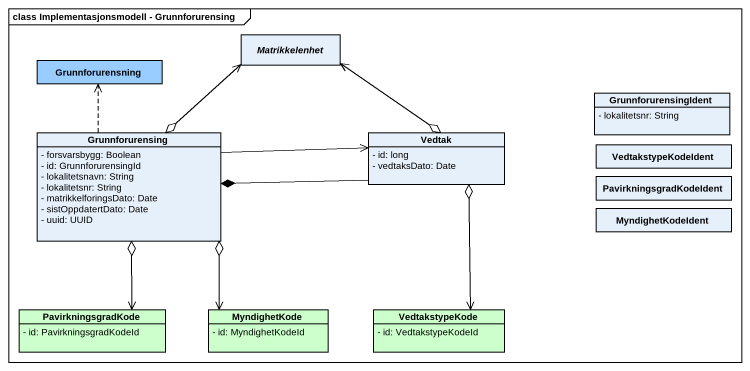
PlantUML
@startuml
mainframe class Implementasjonsmodell - Grunnforurensing
hide circle
hide empty members
skinparam classAttributeIconSize 0
class Grunnforurensning #99CCFF
abstract class Matrikkelenhet
class GrunnforurensingIdent {
  - lokalitetsnr: String
}
class Grunnforurensing {
  - forsvarsbygg: Boolean
  - id: GrunnforurensingId
  - lokalitetsnavn: String
  - lokalitetsnr: String
  - matrikkelforingsDato: Date
  - sistOppdatertDato: Date
  - uuid: UUID
}
class Vedtak {
  - id: long
  - vedtaksDato: Date
}
class VedtakstypeKodeIdent
class PavirkningsgradKodeIdent
class MyndighetKodeIdent
class PavirkningsgradKode #CCFFCC {
  - id: PavirkningsgradKodeId
}
class MyndighetKode #CCFFCC {
  - id: MyndighetKodeId
}
class VedtakstypeKode #CCFFCC {
  - id: VedtakstypeKodeId
}
Grunnforurensing .up.> Grunnforurensning
Grunnforurensing o-up-> Matrikkelenhet
Grunnforurensing -right-> Vedtak
Grunnforurensing o--> PavirkningsgradKode
Grunnforurensing o--> MyndighetKode
Vedtak o-up-> Matrikkelenhet
Vedtak -left-* Grunnforurensing
Vedtak o--> VedtakstypeKode
@enduml
